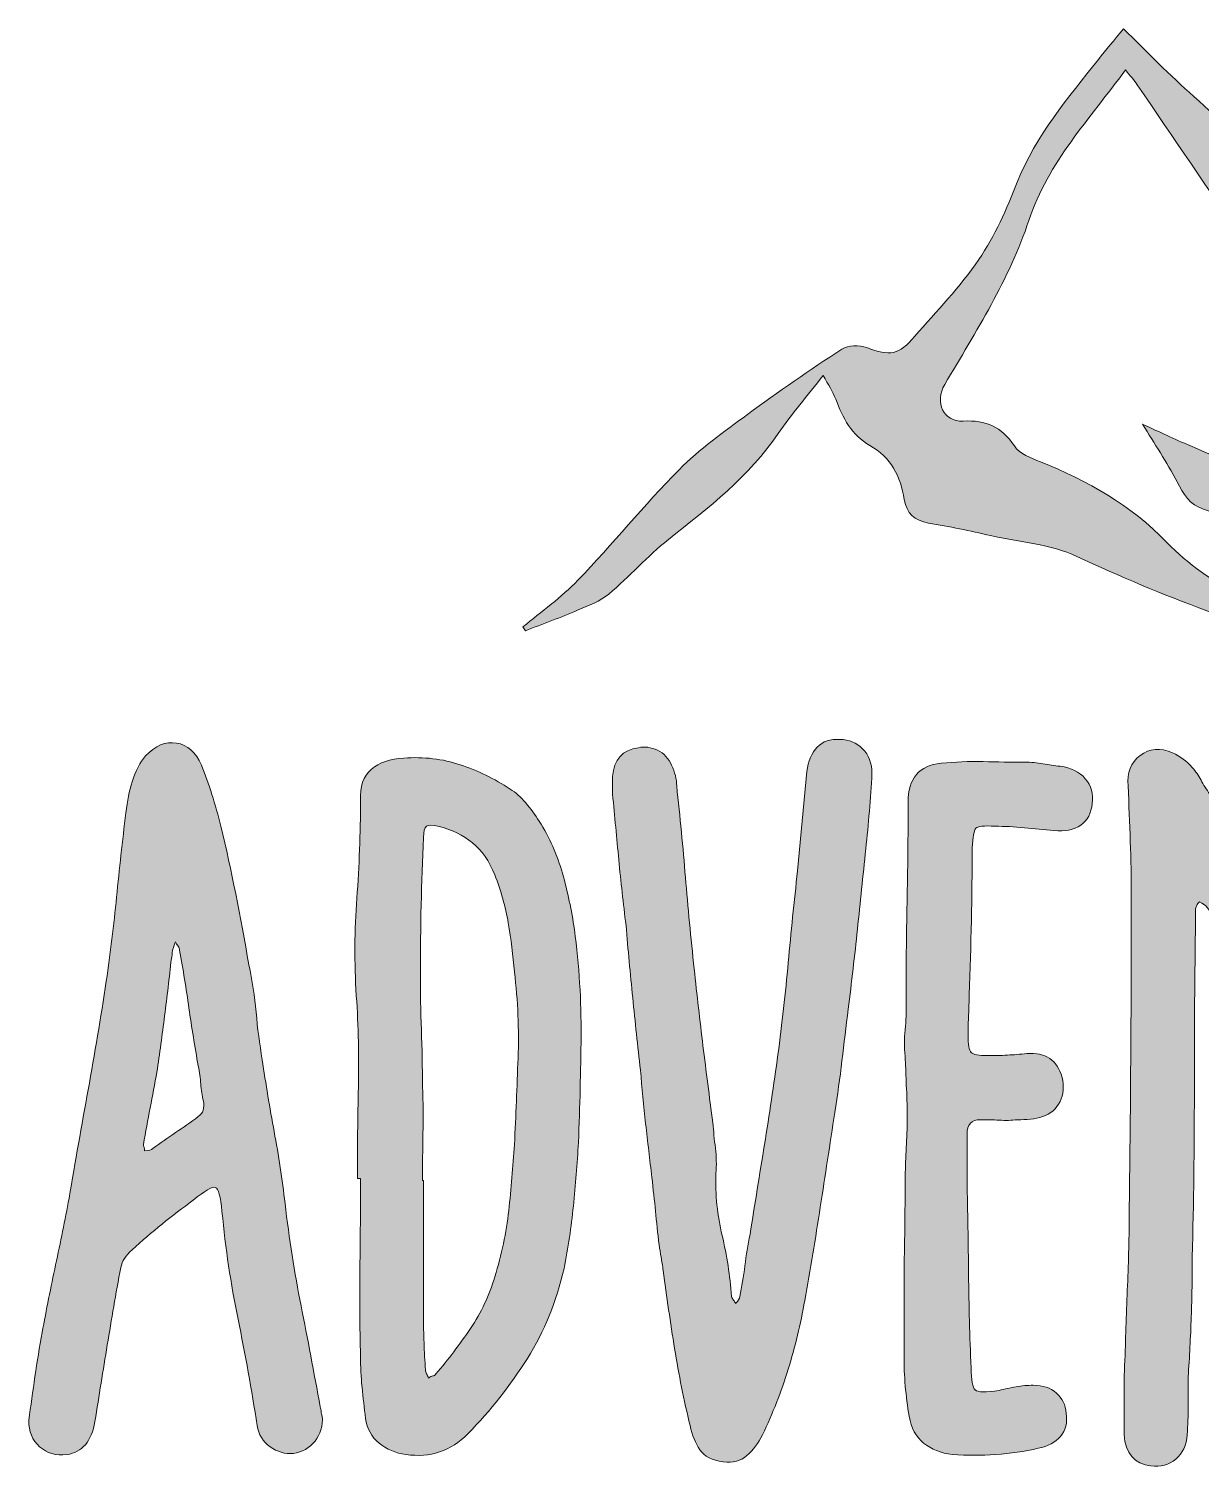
# Model space of a CAD drawing. Header units: inches. Extents: x 30 to 470, y -471 to -31.
# Drawn here: x 29.9 to 250.1, y -301.3 to -31 of the extents above; entities that cross this region are included whole.
import ezdxf

# ---------------------------------------------------------------- set-up
doc = ezdxf.new("R2010")
doc.units = ezdxf.units.IN
doc.header["$MEASUREMENT"] = 0
doc.layers.add('Layer 1', color=7, linetype='Continuous')

# ---------------------------------------------------------------- blocks, each defined once
blk = doc.blocks.new('block 3')
at = {"layer": 'Layer 1', "true_color": 0x0b0b0b}
h = blk.add_hatch(color=28, dxfattribs=at)
h.dxf.hatch_style = 2
edge = h.paths.add_edge_path()
edge.add_spline(control_points=[(384.11, -154.78), (375.75, -155.38), (367.35, -155.73), (359.02, -156.65), (345.09, -158.18), (331.72, -154.07), (318.06, -153.16), (310.54, -152.65), (305.01, -149.37), (299.69, -144.64), (291.77, -137.59), (282.35, -134.04), (271.79, -133.28), (267.27, -132.95), (262.77, -132.26), (258.32, -131.42), (257.5, -131.27), (256.43, -129.64), (256.38, -128.65), (256.2, -124.73), (253.99, -122.34), (250.65, -121.31), (247.79, -120.43), (246.78, -118.44), (245.56, -116.14), (243.6, -112.45), (241.28, -108.94), (239.09, -105.32), (241.65, -106.49), (244.55, -107.88), (247.51, -109.14), (254.64, -112.18), (261.64, -115.65), (269, -118.02), (276.06, -120.3), (283.64, -120.96), (290.74, -123.16), (296.43, -124.92), (301.75, -127.9), (307.21, -130.38), (310.03, -131.66), (312.81, -133.02), (315.61, -134.34), (315.77, -134.09), (315.93, -133.85), (316.09, -133.6), (311.53, -130.05), (306.98, -126.49), (302.41, -122.96), (296.82, -118.63), (291.01, -114.57), (285.68, -109.94), (282.94, -107.55), (280.87, -104.31), (278.78, -101.26), (265.17, -81.38), (251.64, -61.45), (238.07, -41.55), (237.49, -40.69), (236.78, -39.92), (235.86, -38.76), (229.18, -47.97), (221.33, -56.09), (217.71, -67.03), (214.03, -78.12), (207.77, -87.9), (201.9, -97.88), (199.98, -101.16), (201.62, -104.94), (205.37, -104.74), (209.67, -104.52), (212.6, -105.76), (214.99, -109.4), (215.95, -110.86), (218.13, -111.68), (219.92, -112.4), (228.78, -115.96), (236.8, -120.46), (243.64, -127.53), (251.63, -135.78), (262.2, -140.26), (272.98, -144), (276.86, -145.35), (280.68, -146.88), (284.53, -148.32), (284.45, -148.62), (284.37, -148.91), (284.29, -149.2), (281.7, -148.77), (279.08, -148.48), (276.53, -147.9), (259.24, -143.94), (242.8, -137.66), (226.74, -130.15), (221.8, -127.84), (215.96, -127.43), (210.52, -126.23), (206.65, -125.37), (202.77, -124.53), (198.87, -123.88), (196.21, -123.44), (194.74, -122.05), (194.32, -119.46), (193.62, -115.14), (191.82, -111.53), (187.84, -109.31), (184.39, -107.37), (182.79, -104.1), (181.43, -100.6), (180.9, -99.22), (180.06, -97.95), (179.1, -96.14), (176.11, -99.98), (173.16, -103.36), (170.65, -107.04), (165.12, -115.13), (157.57, -121.02), (150, -126.99), (146.04, -130.1), (142.67, -133.96), (138.81, -137.22), (137.19, -138.59), (135.03, -139.37), (133.04, -140.22), (129.77, -141.61), (126.44, -142.84), (123.13, -144.13), (122.98, -143.89), (122.83, -143.65), (122.68, -143.41), (126.14, -140.5), (129.91, -137.87), (133.02, -134.62), (139.5, -127.85), (145.42, -120.54), (152, -113.87), (155.85, -109.97), (160.43, -106.75), (164.87, -103.48), (170.66, -99.23), (176.57, -95.13), (182.59, -91.23), (183.75, -90.48), (185.89, -90.42), (187.25, -90.92), (191.65, -92.56), (193.23, -92.38), (196.3, -88.8), (200.37, -84.05), (204.81, -79.55), (208.3, -74.4), (211.32, -69.95), (213.56, -64.88), (215.54, -59.85), (219.01, -51.05), (225.05, -44.06), (230.77, -36.81), (232.2, -35), (233.69, -33.24), (235.49, -31.04), (240, -35.39), (244.16, -39.8), (248.72, -43.74), (259.31, -52.88), (265.67, -65.25), (274.04, -76.09), (279.09, -82.63), (284.98, -88.72), (291.31, -94.05), (302.11, -103.14), (313.22, -111.98), (324.86, -119.94), (331.27, -124.31), (339.28, -126.24), (346.14, -130.05), (355.84, -135.44), (365.16, -141.51), (374.6, -147.36), (377.91, -149.42), (381.08, -151.71), (384.32, -153.89), (384.25, -154.19), (384.18, -154.48), (384.11, -154.78)], knot_values=[0, 0, 0, 0, 1, 1, 1, 2, 2, 2, 3, 3, 3, 4, 4, 4, 5, 5, 5, 6, 6, 6, 7, 7, 7, 8, 8, 8, 9, 9, 9, 10, 10, 10, 11, 11, 11, 12, 12, 12, 13, 13, 13, 14, 14, 14, 15, 15, 15, 16, 16, 16, 17, 17, 17, 18, 18, 18, 19, 19, 19, 20, 20, 20, 21, 21, 21, 22, 22, 22, 23, 23, 23, 24, 24, 24, 25, 25, 25, 26, 26, 26, 27, 27, 27, 28, 28, 28, 29, 29, 29, 30, 30, 30, 31, 31, 31, 32, 32, 32, 33, 33, 33, 34, 34, 34, 35, 35, 35, 36, 36, 36, 37, 37, 37, 38, 38, 38, 39, 39, 39, 40, 40, 40, 41, 41, 41, 42, 42, 42, 43, 43, 43, 44, 44, 44, 45, 45, 45, 46, 46, 46, 47, 47, 47, 48, 48, 48, 49, 49, 49, 50, 50, 50, 51, 51, 51, 52, 52, 52, 53, 53, 53, 54, 54, 54, 55, 55, 55, 56, 56, 56, 57, 57, 57, 58, 58, 58, 59, 59, 59, 60, 60, 60, 61, 61, 61, 61], degree=3, periodic=1)
at = {"layer": 'Layer 1', "lineweight": 0}
blk.add_open_spline([(384.11, -154.78), (375.75, -155.38), (367.35, -155.73), (359.02, -156.65), (345.09, -158.18), (331.72, -154.07), (318.06, -153.16), (310.54, -152.65), (305.01, -149.37), (299.69, -144.64), (291.77, -137.59), (282.35, -134.04), (271.79, -133.28), (267.27, -132.95), (262.77, -132.26), (258.32, -131.42), (257.5, -131.27), (256.43, -129.64), (256.38, -128.65), (256.2, -124.73), (253.99, -122.34), (250.65, -121.31), (247.79, -120.43), (246.78, -118.44), (245.56, -116.14), (243.6, -112.45), (241.28, -108.94), (239.09, -105.32), (241.65, -106.49), (244.55, -107.88), (247.51, -109.14), (254.64, -112.18), (261.64, -115.65), (269, -118.02), (276.06, -120.3), (283.64, -120.96), (290.74, -123.16), (296.43, -124.92), (301.75, -127.9), (307.21, -130.38), (310.03, -131.66), (312.81, -133.02), (315.61, -134.34), (315.77, -134.09), (315.93, -133.85), (316.09, -133.6), (311.53, -130.05), (306.98, -126.49), (302.41, -122.96), (296.82, -118.63), (291.01, -114.57), (285.68, -109.94), (282.94, -107.55), (280.87, -104.31), (278.78, -101.26), (265.17, -81.38), (251.64, -61.45), (238.07, -41.55), (237.49, -40.69), (236.78, -39.92), (235.86, -38.76), (229.18, -47.97), (221.33, -56.09), (217.71, -67.03), (214.03, -78.12), (207.77, -87.9), (201.9, -97.88), (199.98, -101.16), (201.62, -104.94), (205.37, -104.74), (209.67, -104.52), (212.6, -105.76), (214.99, -109.4), (215.95, -110.86), (218.13, -111.68), (219.92, -112.4), (228.78, -115.96), (236.8, -120.46), (243.64, -127.53), (251.63, -135.78), (262.2, -140.26), (272.98, -144), (276.86, -145.35), (280.68, -146.88), (284.53, -148.32), (284.45, -148.62), (284.37, -148.91), (284.29, -149.2), (281.7, -148.77), (279.08, -148.48), (276.53, -147.9), (259.24, -143.94), (242.8, -137.66), (226.74, -130.15), (221.8, -127.84), (215.96, -127.43), (210.52, -126.23), (206.65, -125.37), (202.77, -124.53), (198.87, -123.88), (196.21, -123.44), (194.74, -122.05), (194.32, -119.46), (193.62, -115.14), (191.82, -111.53), (187.84, -109.31), (184.39, -107.37), (182.79, -104.1), (181.43, -100.6), (180.9, -99.22), (180.06, -97.95), (179.1, -96.14), (176.11, -99.98), (173.16, -103.36), (170.65, -107.04), (165.12, -115.13), (157.57, -121.02), (150, -126.99), (146.04, -130.1), (142.67, -133.96), (138.81, -137.22), (137.19, -138.59), (135.03, -139.37), (133.04, -140.22), (129.77, -141.61), (126.44, -142.84), (123.13, -144.13), (122.98, -143.89), (122.83, -143.65), (122.68, -143.41), (126.14, -140.5), (129.91, -137.87), (133.02, -134.62), (139.5, -127.85), (145.42, -120.54), (152, -113.87), (155.85, -109.97), (160.43, -106.75), (164.87, -103.48), (170.66, -99.23), (176.57, -95.13), (182.59, -91.23), (183.75, -90.48), (185.89, -90.42), (187.25, -90.92), (191.65, -92.56), (193.23, -92.38), (196.3, -88.8), (200.37, -84.05), (204.81, -79.55), (208.3, -74.4), (211.32, -69.95), (213.56, -64.88), (215.54, -59.85), (219.01, -51.05), (225.05, -44.06), (230.77, -36.81), (232.2, -35), (233.69, -33.24), (235.49, -31.04), (240, -35.39), (244.16, -39.8), (248.72, -43.74), (259.31, -52.88), (265.67, -65.25), (274.04, -76.09), (279.09, -82.63), (284.98, -88.72), (291.31, -94.05), (302.11, -103.14), (313.22, -111.98), (324.86, -119.94), (331.27, -124.31), (339.28, -126.24), (346.14, -130.05), (355.84, -135.44), (365.16, -141.51), (374.6, -147.36), (377.91, -149.42), (381.08, -151.71), (384.32, -153.89), (384.25, -154.19), (384.18, -154.48), (384.11, -154.78)], degree=3, knots=[0, 0, 0, 0, 1, 1, 1, 2, 2, 2, 3, 3, 3, 4, 4, 4, 5, 5, 5, 6, 6, 6, 7, 7, 7, 8, 8, 8, 9, 9, 9, 10, 10, 10, 11, 11, 11, 12, 12, 12, 13, 13, 13, 14, 14, 14, 15, 15, 15, 16, 16, 16, 17, 17, 17, 18, 18, 18, 19, 19, 19, 20, 20, 20, 21, 21, 21, 22, 22, 22, 23, 23, 23, 24, 24, 24, 25, 25, 25, 26, 26, 26, 27, 27, 27, 28, 28, 28, 29, 29, 29, 30, 30, 30, 31, 31, 31, 32, 32, 32, 33, 33, 33, 34, 34, 34, 35, 35, 35, 36, 36, 36, 37, 37, 37, 38, 38, 38, 39, 39, 39, 40, 40, 40, 41, 41, 41, 42, 42, 42, 43, 43, 43, 44, 44, 44, 45, 45, 45, 46, 46, 46, 47, 47, 47, 48, 48, 48, 49, 49, 49, 50, 50, 50, 51, 51, 51, 52, 52, 52, 53, 53, 53, 54, 54, 54, 55, 55, 55, 56, 56, 56, 57, 57, 57, 58, 58, 58, 59, 59, 59, 60, 60, 60, 61, 61, 61, 61], dxfattribs=at)
blk = doc.blocks.new('block 5')
at = {"layer": 'Layer 1', "true_color": 0x0b0b0b}
h = blk.add_hatch(color=28, dxfattribs=at)
h.dxf.hatch_style = 2
edge = h.paths.add_edge_path()
edge.add_spline(control_points=[(139.52, -174.82), (139.52, -174.82), (139.52, -171.52), (139.52, -171.52), (139.78, -168.29), (141.39, -166.48), (144.37, -166.09), (145.54, -165.83), (146.73, -165.99), (147.96, -166.57), (149.19, -167.16), (150.07, -168.1), (150.58, -169.39), (151.23, -170.68), (151.56, -171.98), (151.56, -173.27), (152.2, -179.09), (152.75, -184.82), (153.2, -190.45), (153.66, -196.08), (154.21, -201.81), (154.86, -207.63), (155.37, -212.55), (155.92, -217.37), (156.5, -222.09), (157.09, -226.82), (157.7, -231.63), (158.35, -236.55), (158.48, -238.1), (158.64, -239.69), (158.83, -241.31), (159.03, -242.93), (159.06, -244.51), (158.93, -246.06), (158.8, -250.07), (159.19, -253.96), (160.1, -257.71), (161, -261.46), (161.58, -265.28), (161.84, -269.16), (161.97, -269.42), (162.1, -269.65), (162.23, -269.84), (162.36, -270.03), (162.49, -270.26), (162.62, -270.52), (163.13, -270), (163.4, -269.55), (163.4, -269.16), (163.78, -267.35), (164.11, -265.44), (164.37, -263.43), (164.62, -261.43), (164.95, -259.46), (165.34, -257.51), (166.24, -251.82), (167.15, -246.19), (168.05, -240.63), (168.96, -235.06), (169.8, -229.44), (170.58, -223.74), (171.35, -217.92), (172, -212.16), (172.52, -206.46), (173.03, -200.77), (173.62, -195.01), (174.27, -189.19), (174.27, -189.19), (176.01, -170.55), (176.01, -170.55), (176.27, -168.61), (176.92, -167.09), (177.95, -165.99), (178.99, -164.89), (180.41, -164.41), (182.22, -164.54), (183.9, -164.54), (185.33, -165.12), (186.49, -166.28), (187.66, -167.45), (188.24, -169), (188.24, -170.94), (188.11, -173.27), (187.95, -175.63), (187.76, -178.03), (187.56, -180.42), (187.33, -182.78), (187.08, -185.11), (186.56, -190.16), (186.04, -195.17), (185.52, -200.16), (185, -205.14), (184.42, -210.15), (183.78, -215.2), (183.39, -218.43), (183, -221.67), (182.61, -224.9), (182.22, -228.14), (181.77, -231.38), (181.25, -234.61), (180.35, -240.56), (179.44, -246.48), (178.54, -252.37), (177.63, -258.26), (176.66, -264.11), (175.62, -269.94), (174.85, -274.34), (173.81, -278.64), (172.52, -282.85), (171.22, -287.05), (169.61, -291.16), (167.67, -295.17), (166.89, -296.72), (165.92, -298.02), (164.76, -299.05), (163.59, -300.09), (162.1, -300.48), (160.29, -300.22), (158.22, -299.96), (156.76, -299.22), (155.92, -297.98), (155.08, -296.76), (154.47, -295.24), (154.08, -293.42), (152.91, -288.64), (151.94, -283.82), (151.17, -278.96), (150.39, -274.11), (149.68, -269.23), (149.03, -264.31), (148.9, -263.4), (148.77, -262.56), (148.64, -261.78), (148.51, -261.01), (148.38, -260.23), (148.25, -259.46), (148, -257.26), (147.77, -255.15), (147.58, -253.15), (147.38, -251.14), (147.15, -249.04), (146.9, -246.84), (146.51, -243.48), (146.12, -240.11), (145.73, -236.74), (145.34, -233.38), (145.02, -230.02), (144.76, -226.65), (144.24, -222.12), (143.76, -217.59), (143.3, -213.06), (142.85, -208.54), (142.43, -204.01), (142.04, -199.48), (141.53, -195.34), (141.07, -191.23), (140.68, -187.15), (140.3, -183.07), (139.91, -178.97), (139.52, -174.82)], knot_values=[0, 0, 0, 0, 1, 1, 1, 2, 2, 2, 3, 3, 3, 4, 4, 4, 5, 5, 5, 6, 6, 6, 7, 7, 7, 8, 8, 8, 9, 9, 9, 10, 10, 10, 11, 11, 11, 12, 12, 12, 13, 13, 13, 14, 14, 14, 15, 15, 15, 16, 16, 16, 17, 17, 17, 18, 18, 18, 19, 19, 19, 20, 20, 20, 21, 21, 21, 22, 22, 22, 23, 23, 23, 24, 24, 24, 25, 25, 25, 26, 26, 26, 27, 27, 27, 28, 28, 28, 29, 29, 29, 30, 30, 30, 31, 31, 31, 32, 32, 32, 33, 33, 33, 34, 34, 34, 35, 35, 35, 36, 36, 36, 37, 37, 37, 38, 38, 38, 39, 39, 39, 40, 40, 40, 41, 41, 41, 42, 42, 42, 43, 43, 43, 44, 44, 44, 45, 45, 45, 46, 46, 46, 47, 47, 47, 48, 48, 48, 49, 49, 49, 50, 50, 50, 51, 51, 51, 52, 52, 52, 53, 53, 53, 53], degree=3, periodic=1)
h = blk.add_hatch(color=28, dxfattribs=at)
h.dxf.hatch_style = 2
edge = h.paths.add_edge_path()
edge.add_spline(control_points=[(29.85, -292.45), (30.24, -289.74), (30.63, -286.99), (31.02, -284.2), (31.41, -281.42), (31.86, -278.67), (32.38, -275.95), (33.15, -271.68), (33.99, -267.45), (34.9, -263.24), (35.8, -259.04), (36.65, -254.86), (37.42, -250.72), (38.59, -243.86), (39.78, -237.07), (41.01, -230.34), (42.24, -223.61), (43.37, -216.82), (44.41, -209.96), (45.19, -204.65), (45.83, -199.38), (46.35, -194.14), (46.87, -188.9), (47.45, -183.63), (48.1, -178.32), (48.36, -176.12), (48.74, -174.18), (49.26, -172.5), (49.91, -170.43), (50.75, -168.81), (51.79, -167.64), (53.6, -165.7), (55.54, -164.89), (57.61, -165.22), (59.68, -165.54), (61.23, -166.93), (62.27, -169.39), (63.69, -172.88), (64.92, -176.7), (65.96, -180.84), (67.9, -189.12), (69.65, -197.8), (71.2, -206.85), (71.84, -209.83), (72.3, -212.81), (72.56, -215.78), (72.82, -218.76), (73.2, -221.73), (73.72, -224.71), (74.37, -229.24), (75.11, -233.74), (75.95, -238.2), (76.79, -242.66), (77.47, -247.16), (77.99, -251.69), (78.77, -258.29), (79.77, -264.7), (81, -270.91), (82.23, -277.12), (83.43, -283.46), (84.59, -289.93), (84.72, -290.19), (84.79, -290.48), (84.79, -290.8), (84.79, -291.13), (84.85, -291.42), (84.98, -291.68), (85.11, -293.49), (84.66, -295.04), (83.62, -296.34), (82.58, -297.63), (81.23, -298.41), (79.55, -298.66), (77.99, -298.8), (76.54, -298.37), (75.18, -297.4), (73.82, -296.43), (73.01, -295.11), (72.75, -293.42), (71.71, -286.7), (70.52, -280.03), (69.16, -273.43), (67.8, -266.83), (66.8, -260.1), (66.15, -253.24), (65.89, -250.4), (65.47, -248.88), (64.89, -248.68), (64.31, -248.49), (62.92, -249.3), (60.72, -251.11), (58.78, -252.53), (56.83, -254.02), (54.89, -255.57), (52.95, -257.13), (51.07, -258.75), (49.26, -260.43), (48.1, -261.46), (47.39, -262.56), (47.13, -263.73), (46.22, -268.64), (45.38, -273.5), (44.61, -278.28), (43.83, -283.07), (43.05, -287.86), (42.28, -292.65), (41.63, -296.4), (39.88, -298.47), (37.04, -298.86), (34.96, -299.12), (33.25, -298.63), (31.89, -297.4), (30.53, -296.17), (29.85, -294.52), (29.85, -292.45)], knot_values=[0, 0, 0, 0, 1, 1, 1, 2, 2, 2, 3, 3, 3, 4, 4, 4, 5, 5, 5, 6, 6, 6, 7, 7, 7, 8, 8, 8, 9, 9, 9, 10, 10, 10, 11, 11, 11, 12, 12, 12, 13, 13, 13, 14, 14, 14, 15, 15, 15, 16, 16, 16, 17, 17, 17, 18, 18, 18, 19, 19, 19, 20, 20, 20, 21, 21, 21, 22, 22, 22, 23, 23, 23, 24, 24, 24, 25, 25, 25, 26, 26, 26, 27, 27, 27, 28, 28, 28, 29, 29, 29, 30, 30, 30, 31, 31, 31, 32, 32, 32, 33, 33, 33, 34, 34, 34, 35, 35, 35, 36, 36, 36, 37, 37, 37, 38, 38, 38, 38], degree=3, periodic=1)
edge = h.paths.add_edge_path()
edge.add_spline(control_points=[(51.4, -240.63), (51.4, -240.76), (51.43, -240.92), (51.5, -241.11), (51.56, -241.31), (51.59, -241.53), (51.59, -241.79), (52.37, -241.79), (52.89, -241.66), (53.15, -241.4), (54.57, -240.37), (55.99, -239.37), (57.42, -238.39), (58.84, -237.42), (60.26, -236.42), (61.69, -235.39), (62.59, -234.74), (62.92, -233.77), (62.66, -232.47), (62.4, -231.44), (62.24, -230.37), (62.17, -229.27), (62.11, -228.17), (61.94, -227.04), (61.69, -225.87), (61.04, -222.25), (60.46, -218.63), (59.94, -215), (59.42, -211.38), (58.84, -207.76), (58.19, -204.13), (58.19, -203.88), (58.1, -203.62), (57.9, -203.36), (57.71, -203.1), (57.54, -202.84), (57.42, -202.58), (57.29, -202.84), (57.09, -203.36), (56.83, -204.13), (56.83, -204.78), (56.77, -205.3), (56.64, -205.69), (56.25, -209.31), (55.83, -212.9), (55.38, -216.46), (54.92, -220.02), (54.44, -223.55), (53.92, -227.04), (53.53, -229.24), (53.11, -231.47), (52.66, -233.74), (52.21, -236), (51.79, -238.3), (51.4, -240.63)], knot_values=[0, 0, 0, 0, 1, 1, 1, 2, 2, 2, 3, 3, 3, 4, 4, 4, 5, 5, 5, 6, 6, 6, 7, 7, 7, 8, 8, 8, 9, 9, 9, 10, 10, 10, 11, 11, 11, 12, 12, 12, 13, 13, 13, 14, 14, 14, 15, 15, 15, 16, 16, 16, 17, 17, 17, 18, 18, 18, 18], degree=3, periodic=1)
h = blk.add_hatch(color=28, dxfattribs=at)
h.dxf.hatch_style = 2
edge = h.paths.add_edge_path()
edge.add_spline(control_points=[(280.44, -294.01), (280.18, -294.78), (279.92, -295.36), (279.66, -295.75), (278.37, -298.21), (276.49, -299.38), (274.03, -299.25), (271.32, -299.25), (269.57, -297.89), (268.79, -295.17), (268.53, -294.14), (268.27, -292.71), (268.02, -290.9), (267.76, -282.75), (267.5, -274.59), (267.24, -266.44), (266.98, -258.29), (266.66, -250.07), (266.27, -241.79), (266.14, -238.43), (266.01, -235.06), (265.88, -231.7), (265.75, -228.33), (265.56, -224.97), (265.3, -221.6), (265.3, -220.83), (265.17, -220.05), (264.91, -219.27), (263.1, -216.04), (261.35, -212.87), (259.67, -209.76), (257.99, -206.66), (256.24, -203.55), (254.43, -200.45), (253.91, -199.67), (253.36, -198.89), (252.78, -198.12), (252.2, -197.34), (251.58, -196.56), (250.94, -195.79), (250.8, -195.66), (250.42, -195.4), (249.77, -195.01), (249.51, -195.27), (249.35, -195.5), (249.28, -195.69), (249.22, -195.89), (249.12, -196.11), (248.99, -196.37), (248.99, -196.37), (248.99, -200.45), (248.99, -200.45), (248.86, -210.67), (248.8, -220.89), (248.8, -231.11), (248.8, -241.34), (248.67, -251.56), (248.41, -261.78), (248.41, -265.54), (248.34, -269.29), (248.22, -273.04), (248.09, -276.8), (247.89, -280.55), (247.64, -284.3), (247.64, -286.11), (247.64, -287.92), (247.64, -289.74), (247.64, -291.55), (247.57, -293.36), (247.44, -295.17), (247.31, -297.11), (246.6, -298.63), (245.31, -299.73), (244.01, -300.83), (242.46, -301.25), (240.65, -300.99), (237.54, -300.61), (235.86, -298.66), (235.6, -295.17), (235.6, -292.58), (235.6, -290.09), (235.6, -287.7), (235.6, -285.3), (235.66, -282.81), (235.79, -280.22), (235.92, -275.57), (236.09, -270.91), (236.28, -266.25), (236.47, -261.59), (236.57, -256.93), (236.57, -252.27), (236.7, -242.57), (236.8, -232.86), (236.86, -223.16), (236.93, -213.45), (236.96, -203.68), (236.96, -193.85), (236.96, -190.48), (236.89, -187.09), (236.76, -183.66), (236.64, -180.23), (236.5, -176.77), (236.38, -173.27), (236.12, -170.81), (236.86, -168.9), (238.61, -167.55), (240.36, -166.19), (242.39, -166.03), (244.72, -167.06), (246.15, -167.71), (247.37, -168.61), (248.41, -169.78), (249.06, -170.55), (249.61, -171.36), (250.06, -172.2), (250.51, -173.05), (251.06, -173.92), (251.71, -174.82), (253.65, -177.8), (255.59, -180.71), (257.53, -183.56), (259.48, -186.41), (261.48, -189.32), (263.55, -192.29), (263.68, -192.55), (263.87, -192.75), (264.13, -192.88), (264.39, -193.01), (264.65, -193.14), (264.91, -193.26), (265.04, -193.01), (265.17, -192.72), (265.3, -192.39), (265.43, -192.07), (265.49, -191.78), (265.49, -191.52), (265.62, -188.54), (265.72, -185.6), (265.78, -182.69), (265.85, -179.77), (265.88, -176.83), (265.88, -173.85), (265.88, -173.85), (265.88, -171.52), (265.88, -171.52), (266.14, -170.1), (266.66, -168.94), (267.43, -168.03), (268.21, -167.13), (269.31, -166.54), (270.73, -166.28), (272.16, -166.03), (273.48, -166.19), (274.71, -166.77), (275.94, -167.35), (276.82, -168.35), (277.33, -169.78), (277.85, -171.2), (278.11, -172.88), (278.11, -174.82), (277.85, -179.74), (277.62, -184.72), (277.43, -189.77), (277.24, -194.82), (277.14, -199.8), (277.14, -204.72), (277.14, -210.8), (277.27, -216.82), (277.53, -222.77), (277.78, -228.72), (278.04, -234.68), (278.3, -240.63), (278.56, -248.39), (278.82, -256.15), (279.08, -263.92), (279.34, -271.68), (279.6, -279.45), (279.86, -287.21), (279.86, -287.99), (279.92, -288.76), (280.05, -289.54), (280.18, -290.32), (280.31, -291.09), (280.44, -291.87), (280.44, -291.87), (280.44, -294.01), (280.44, -294.01)], knot_values=[0, 0, 0, 0, 1, 1, 1, 2, 2, 2, 3, 3, 3, 4, 4, 4, 5, 5, 5, 6, 6, 6, 7, 7, 7, 8, 8, 8, 9, 9, 9, 10, 10, 10, 11, 11, 11, 12, 12, 12, 13, 13, 13, 14, 14, 14, 15, 15, 15, 16, 16, 16, 17, 17, 17, 18, 18, 18, 19, 19, 19, 20, 20, 20, 21, 21, 21, 22, 22, 22, 23, 23, 23, 24, 24, 24, 25, 25, 25, 26, 26, 26, 27, 27, 27, 28, 28, 28, 29, 29, 29, 30, 30, 30, 31, 31, 31, 32, 32, 32, 33, 33, 33, 34, 34, 34, 35, 35, 35, 36, 36, 36, 37, 37, 37, 38, 38, 38, 39, 39, 39, 40, 40, 40, 41, 41, 41, 42, 42, 42, 43, 43, 43, 44, 44, 44, 45, 45, 45, 46, 46, 46, 47, 47, 47, 48, 48, 48, 49, 49, 49, 50, 50, 50, 51, 51, 51, 52, 52, 52, 53, 53, 53, 54, 54, 54, 55, 55, 55, 56, 56, 56, 57, 57, 57, 58, 58, 58, 59, 59, 59, 60, 60, 60, 61, 61, 61, 62, 62, 62, 62], degree=3, periodic=1)
h = blk.add_hatch(color=28, dxfattribs=at)
h.dxf.hatch_style = 2
edge = h.paths.add_edge_path()
edge.add_spline(control_points=[(91.58, -247.03), (91.58, -241.21), (91.64, -235.48), (91.77, -229.85), (91.9, -224.22), (91.77, -218.5), (91.38, -212.67), (90.99, -206.46), (91.02, -200.35), (91.48, -194.33), (91.93, -188.31), (92.16, -182.2), (92.16, -175.99), (92.03, -173.4), (92.71, -171.46), (94.2, -170.17), (95.68, -168.87), (97.72, -168.16), (100.31, -168.03), (104.06, -167.77), (107.59, -168.19), (110.89, -169.29), (114.19, -170.39), (117.33, -171.91), (120.3, -173.85), (121.34, -174.5), (122.31, -175.38), (123.22, -176.47), (124.12, -177.57), (124.96, -178.71), (125.74, -179.87), (127.68, -182.98), (129.14, -186.25), (130.11, -189.67), (131.08, -193.1), (131.82, -196.63), (132.34, -200.25), (133.24, -206.98), (133.66, -213.65), (133.6, -220.25), (133.54, -226.84), (133.37, -233.51), (133.12, -240.24), (132.85, -244.25), (132.53, -248.23), (132.15, -252.18), (131.76, -256.13), (131.17, -260.04), (130.4, -263.92), (128.97, -270.13), (126.68, -275.76), (123.51, -280.81), (120.33, -285.85), (116.62, -290.58), (112.35, -294.98), (109.11, -298.21), (105.23, -299.51), (100.7, -298.86), (98.76, -298.6), (97.07, -297.89), (95.65, -296.72), (94.23, -295.56), (93.39, -294.01), (93.13, -292.07), (92.87, -290.12), (92.65, -288.18), (92.45, -286.24), (92.26, -284.3), (92.16, -282.36), (92.16, -280.42), (92.03, -274.86), (92, -269.32), (92.06, -263.82), (92.13, -258.32), (92.16, -252.73), (92.16, -247.03), (92.16, -247.03), (91.58, -247.03), (91.58, -247.03)], knot_values=[0, 0, 0, 0, 1, 1, 1, 2, 2, 2, 3, 3, 3, 4, 4, 4, 5, 5, 5, 6, 6, 6, 7, 7, 7, 8, 8, 8, 9, 9, 9, 10, 10, 10, 11, 11, 11, 12, 12, 12, 13, 13, 13, 14, 14, 14, 15, 15, 15, 16, 16, 16, 17, 17, 17, 18, 18, 18, 19, 19, 19, 20, 20, 20, 21, 21, 21, 22, 22, 22, 23, 23, 23, 24, 24, 24, 25, 25, 25, 26, 26, 26, 26], degree=3, periodic=1)
edge = h.paths.add_edge_path()
edge.add_spline(control_points=[(103.81, -247.42), (103.81, -247.42), (104, -247.42), (104, -247.42), (104, -247.42), (104, -272.85), (104, -272.85), (104, -274.53), (104.03, -276.21), (104.1, -277.9), (104.16, -279.58), (104.26, -281.26), (104.39, -282.94), (104.39, -283.2), (104.45, -283.46), (104.58, -283.72), (104.71, -283.98), (104.84, -284.24), (104.97, -284.49), (105.23, -284.24), (105.49, -284.11), (105.75, -284.11), (106, -284.11), (106.2, -283.98), (106.33, -283.72), (108.66, -281), (110.82, -278.16), (112.83, -275.18), (114.84, -272.2), (116.36, -268.97), (117.39, -265.47), (118.69, -261.33), (119.56, -257.19), (120.01, -253.05), (120.46, -248.91), (120.82, -244.77), (121.08, -240.63), (121.34, -235.19), (121.57, -229.79), (121.76, -224.42), (121.96, -219.05), (121.73, -213.65), (121.08, -208.21), (120.82, -205.11), (120.43, -202.03), (119.92, -198.99), (119.4, -195.95), (118.56, -192.94), (117.39, -189.96), (116.36, -187.38), (114.97, -185.37), (113.22, -183.95), (111.47, -182.52), (109.3, -181.49), (106.72, -180.84), (105.68, -180.58), (104.97, -180.58), (104.58, -180.84), (104.19, -181.1), (104, -181.81), (104, -182.98), (103.61, -191.39), (103.42, -199.86), (103.42, -208.4), (103.42, -212.03), (103.48, -215.59), (103.61, -219.08), (103.74, -222.57), (103.81, -226.14), (103.81, -229.76), (103.93, -232.73), (103.97, -235.68), (103.9, -238.59), (103.84, -241.5), (103.81, -244.44), (103.81, -247.42)], knot_values=[0, 0, 0, 0, 1, 1, 1, 2, 2, 2, 3, 3, 3, 4, 4, 4, 5, 5, 5, 6, 6, 6, 7, 7, 7, 8, 8, 8, 9, 9, 9, 10, 10, 10, 11, 11, 11, 12, 12, 12, 13, 13, 13, 14, 14, 14, 15, 15, 15, 16, 16, 16, 17, 17, 17, 18, 18, 18, 19, 19, 19, 20, 20, 20, 21, 21, 21, 22, 22, 22, 23, 23, 23, 24, 24, 24, 25, 25, 25, 25], degree=3, periodic=1)
h = blk.add_hatch(color=28, dxfattribs=at)
h.dxf.hatch_style = 2
edge = h.paths.add_edge_path()
edge.add_spline(control_points=[(194.45, -250.72), (194.45, -247.1), (194.55, -243.48), (194.74, -239.85), (194.94, -236.23), (194.9, -232.54), (194.64, -228.79), (194.64, -227.23), (194.58, -225.65), (194.45, -224.03), (194.32, -222.41), (194.32, -220.76), (194.45, -219.08), (194.58, -218.18), (194.64, -217.33), (194.64, -216.56), (194.64, -215.78), (194.64, -214.88), (194.64, -213.84), (194.64, -207.63), (194.71, -201.42), (194.84, -195.21), (194.97, -188.99), (195.03, -182.72), (195.03, -176.38), (195.03, -171.85), (197.1, -169.39), (201.25, -169), (203.83, -168.74), (206.45, -168.65), (209.11, -168.71), (211.76, -168.78), (214.38, -168.81), (216.97, -168.81), (218.13, -168.81), (219.26, -168.9), (220.36, -169.1), (221.46, -169.29), (222.53, -169.46), (223.57, -169.58), (225.64, -169.84), (227.22, -170.62), (228.32, -171.91), (229.42, -173.21), (229.84, -174.76), (229.59, -176.57), (229.46, -178.39), (228.74, -179.74), (227.45, -180.65), (226.15, -181.55), (224.47, -181.88), (222.4, -181.62), (220.59, -181.49), (218.75, -181.33), (216.87, -181.13), (214.99, -180.94), (213.15, -180.84), (211.34, -180.84), (209.27, -180.71), (208.07, -180.84), (207.75, -181.23), (207.42, -181.62), (207.2, -182.85), (207.07, -184.92), (207.07, -193.98), (206.87, -203.16), (206.49, -212.48), (206.49, -213.78), (206.45, -215.04), (206.39, -216.27), (206.32, -217.5), (206.29, -218.76), (206.29, -220.05), (206.29, -221.87), (206.49, -222.96), (206.87, -223.35), (207.26, -223.74), (208.3, -223.93), (209.98, -223.93), (211.27, -223.93), (212.5, -223.9), (213.67, -223.84), (214.83, -223.77), (216.06, -223.68), (217.36, -223.55), (220.85, -223.29), (223.05, -224.78), (223.95, -228.01), (224.34, -229.69), (224.21, -231.21), (223.57, -232.57), (222.92, -233.93), (221.82, -234.87), (220.27, -235.39), (219.62, -235.65), (218.88, -235.81), (218.04, -235.87), (217.19, -235.94), (216.38, -235.97), (215.61, -235.97), (214.44, -236.1), (213.28, -236.13), (212.12, -236.06), (210.95, -236), (209.79, -235.97), (208.62, -235.97), (206.94, -235.97), (206.1, -236.87), (206.1, -238.69), (206.1, -238.69), (206.1, -247.42), (206.1, -247.42), (206.23, -253.24), (206.32, -259.1), (206.39, -264.99), (206.45, -270.88), (206.61, -276.73), (206.87, -282.55), (206.87, -284.88), (207.13, -286.28), (207.65, -286.73), (208.17, -287.18), (209.66, -287.21), (212.12, -286.82), (213.15, -286.57), (214.22, -286.34), (215.32, -286.14), (216.42, -285.95), (217.48, -285.85), (218.52, -285.85), (220.33, -285.85), (221.79, -286.34), (222.89, -287.31), (223.99, -288.28), (224.6, -289.54), (224.73, -291.09), (224.99, -292.91), (224.64, -294.36), (223.66, -295.46), (222.69, -296.56), (221.3, -297.31), (219.49, -297.69), (214.18, -298.86), (208.82, -299.25), (203.38, -298.86), (201.18, -298.6), (199.37, -297.89), (197.94, -296.72), (196.52, -295.56), (195.62, -293.88), (195.23, -291.68), (194.58, -287.92), (194.26, -284.11), (194.26, -280.22), (194.26, -276.34), (194.26, -272.53), (194.26, -268.77), (194.26, -265.8), (194.29, -262.79), (194.35, -259.75), (194.42, -256.71), (194.45, -253.7), (194.45, -250.72)], knot_values=[0, 0, 0, 0, 1, 1, 1, 2, 2, 2, 3, 3, 3, 4, 4, 4, 5, 5, 5, 6, 6, 6, 7, 7, 7, 8, 8, 8, 9, 9, 9, 10, 10, 10, 11, 11, 11, 12, 12, 12, 13, 13, 13, 14, 14, 14, 15, 15, 15, 16, 16, 16, 17, 17, 17, 18, 18, 18, 19, 19, 19, 20, 20, 20, 21, 21, 21, 22, 22, 22, 23, 23, 23, 24, 24, 24, 25, 25, 25, 26, 26, 26, 27, 27, 27, 28, 28, 28, 29, 29, 29, 30, 30, 30, 31, 31, 31, 32, 32, 32, 33, 33, 33, 34, 34, 34, 35, 35, 35, 36, 36, 36, 37, 37, 37, 38, 38, 38, 39, 39, 39, 40, 40, 40, 41, 41, 41, 42, 42, 42, 43, 43, 43, 44, 44, 44, 45, 45, 45, 46, 46, 46, 47, 47, 47, 48, 48, 48, 49, 49, 49, 50, 50, 50, 51, 51, 51, 52, 52, 52, 53, 53, 53, 54, 54, 54, 54], degree=3, periodic=1)
at = {"layer": 'Layer 1', "lineweight": 0}
for points, knots in [([(139.52, -174.82), (139.52, -174.82), (139.52, -171.52), (139.52, -171.52), (139.78, -168.29), (141.39, -166.48), (144.37, -166.09), (145.54, -165.83), (146.73, -165.99), (147.96, -166.57), (149.19, -167.16), (150.07, -168.1), (150.58, -169.39), (151.23, -170.68), (151.56, -171.98), (151.56, -173.27), (152.2, -179.09), (152.75, -184.82), (153.2, -190.45), (153.66, -196.08), (154.21, -201.81), (154.86, -207.63), (155.37, -212.55), (155.92, -217.37), (156.5, -222.09), (157.09, -226.82), (157.7, -231.63), (158.35, -236.55), (158.48, -238.1), (158.64, -239.69), (158.83, -241.31), (159.03, -242.93), (159.06, -244.51), (158.93, -246.06), (158.8, -250.07), (159.19, -253.96), (160.1, -257.71), (161, -261.46), (161.58, -265.28), (161.84, -269.16), (161.97, -269.42), (162.1, -269.65), (162.23, -269.84), (162.36, -270.03), (162.49, -270.26), (162.62, -270.52), (163.13, -270), (163.4, -269.55), (163.4, -269.16), (163.78, -267.35), (164.11, -265.44), (164.37, -263.43), (164.62, -261.43), (164.95, -259.46), (165.34, -257.51), (166.24, -251.82), (167.15, -246.19), (168.05, -240.63), (168.96, -235.06), (169.8, -229.44), (170.58, -223.74), (171.35, -217.92), (172, -212.16), (172.52, -206.46), (173.03, -200.77), (173.62, -195.01), (174.27, -189.19), (174.27, -189.19), (176.01, -170.55), (176.01, -170.55), (176.27, -168.61), (176.92, -167.09), (177.95, -165.99), (178.99, -164.89), (180.41, -164.41), (182.22, -164.54), (183.9, -164.54), (185.33, -165.12), (186.49, -166.28), (187.66, -167.45), (188.24, -169), (188.24, -170.94), (188.11, -173.27), (187.95, -175.63), (187.76, -178.03), (187.56, -180.42), (187.33, -182.78), (187.08, -185.11), (186.56, -190.16), (186.04, -195.17), (185.52, -200.16), (185, -205.14), (184.42, -210.15), (183.78, -215.2), (183.39, -218.43), (183, -221.67), (182.61, -224.9), (182.22, -228.14), (181.77, -231.38), (181.25, -234.61), (180.35, -240.56), (179.44, -246.48), (178.54, -252.37), (177.63, -258.26), (176.66, -264.11), (175.62, -269.94), (174.85, -274.34), (173.81, -278.64), (172.52, -282.85), (171.22, -287.05), (169.61, -291.16), (167.67, -295.17), (166.89, -296.72), (165.92, -298.02), (164.76, -299.05), (163.59, -300.09), (162.1, -300.48), (160.29, -300.22), (158.22, -299.96), (156.76, -299.22), (155.92, -297.98), (155.08, -296.76), (154.47, -295.24), (154.08, -293.42), (152.91, -288.64), (151.94, -283.82), (151.17, -278.96), (150.39, -274.11), (149.68, -269.23), (149.03, -264.31), (148.9, -263.4), (148.77, -262.56), (148.64, -261.78), (148.51, -261.01), (148.38, -260.23), (148.25, -259.46), (148, -257.26), (147.77, -255.15), (147.58, -253.15), (147.38, -251.14), (147.15, -249.04), (146.9, -246.84), (146.51, -243.48), (146.12, -240.11), (145.73, -236.74), (145.34, -233.38), (145.02, -230.02), (144.76, -226.65), (144.24, -222.12), (143.76, -217.59), (143.3, -213.06), (142.85, -208.54), (142.43, -204.01), (142.04, -199.48), (141.53, -195.34), (141.07, -191.23), (140.68, -187.15), (140.3, -183.07), (139.91, -178.97), (139.52, -174.82)], [0, 0, 0, 0, 1, 1, 1, 2, 2, 2, 3, 3, 3, 4, 4, 4, 5, 5, 5, 6, 6, 6, 7, 7, 7, 8, 8, 8, 9, 9, 9, 10, 10, 10, 11, 11, 11, 12, 12, 12, 13, 13, 13, 14, 14, 14, 15, 15, 15, 16, 16, 16, 17, 17, 17, 18, 18, 18, 19, 19, 19, 20, 20, 20, 21, 21, 21, 22, 22, 22, 23, 23, 23, 24, 24, 24, 25, 25, 25, 26, 26, 26, 27, 27, 27, 28, 28, 28, 29, 29, 29, 30, 30, 30, 31, 31, 31, 32, 32, 32, 33, 33, 33, 34, 34, 34, 35, 35, 35, 36, 36, 36, 37, 37, 37, 38, 38, 38, 39, 39, 39, 40, 40, 40, 41, 41, 41, 42, 42, 42, 43, 43, 43, 44, 44, 44, 45, 45, 45, 46, 46, 46, 47, 47, 47, 48, 48, 48, 49, 49, 49, 50, 50, 50, 51, 51, 51, 52, 52, 52, 53, 53, 53, 53]), ([(29.85, -292.45), (30.24, -289.74), (30.63, -286.99), (31.02, -284.2), (31.41, -281.42), (31.86, -278.67), (32.38, -275.95), (33.15, -271.68), (33.99, -267.45), (34.9, -263.24), (35.8, -259.04), (36.65, -254.86), (37.42, -250.72), (38.59, -243.86), (39.78, -237.07), (41.01, -230.34), (42.24, -223.61), (43.37, -216.82), (44.41, -209.96), (45.19, -204.65), (45.83, -199.38), (46.35, -194.14), (46.87, -188.9), (47.45, -183.63), (48.1, -178.32), (48.36, -176.12), (48.74, -174.18), (49.26, -172.5), (49.91, -170.43), (50.75, -168.81), (51.79, -167.64), (53.6, -165.7), (55.54, -164.89), (57.61, -165.22), (59.68, -165.54), (61.23, -166.93), (62.27, -169.39), (63.69, -172.88), (64.92, -176.7), (65.96, -180.84), (67.9, -189.12), (69.65, -197.8), (71.2, -206.85), (71.84, -209.83), (72.3, -212.81), (72.56, -215.78), (72.82, -218.76), (73.2, -221.73), (73.72, -224.71), (74.37, -229.24), (75.11, -233.74), (75.95, -238.2), (76.79, -242.66), (77.47, -247.16), (77.99, -251.69), (78.77, -258.29), (79.77, -264.7), (81, -270.91), (82.23, -277.12), (83.43, -283.46), (84.59, -289.93), (84.72, -290.19), (84.79, -290.48), (84.79, -290.8), (84.79, -291.13), (84.85, -291.42), (84.98, -291.68), (85.11, -293.49), (84.66, -295.04), (83.62, -296.34), (82.58, -297.63), (81.23, -298.41), (79.55, -298.66), (77.99, -298.8), (76.54, -298.37), (75.18, -297.4), (73.82, -296.43), (73.01, -295.11), (72.75, -293.42), (71.71, -286.7), (70.52, -280.03), (69.16, -273.43), (67.8, -266.83), (66.8, -260.1), (66.15, -253.24), (65.89, -250.4), (65.47, -248.88), (64.89, -248.68), (64.31, -248.49), (62.92, -249.3), (60.72, -251.11), (58.78, -252.53), (56.83, -254.02), (54.89, -255.57), (52.95, -257.13), (51.07, -258.75), (49.26, -260.43), (48.1, -261.46), (47.39, -262.56), (47.13, -263.73), (46.22, -268.64), (45.38, -273.5), (44.61, -278.28), (43.83, -283.07), (43.05, -287.86), (42.28, -292.65), (41.63, -296.4), (39.88, -298.47), (37.04, -298.86), (34.96, -299.12), (33.25, -298.63), (31.89, -297.4), (30.53, -296.17), (29.85, -294.52), (29.85, -292.45)], [0, 0, 0, 0, 1, 1, 1, 2, 2, 2, 3, 3, 3, 4, 4, 4, 5, 5, 5, 6, 6, 6, 7, 7, 7, 8, 8, 8, 9, 9, 9, 10, 10, 10, 11, 11, 11, 12, 12, 12, 13, 13, 13, 14, 14, 14, 15, 15, 15, 16, 16, 16, 17, 17, 17, 18, 18, 18, 19, 19, 19, 20, 20, 20, 21, 21, 21, 22, 22, 22, 23, 23, 23, 24, 24, 24, 25, 25, 25, 26, 26, 26, 27, 27, 27, 28, 28, 28, 29, 29, 29, 30, 30, 30, 31, 31, 31, 32, 32, 32, 33, 33, 33, 34, 34, 34, 35, 35, 35, 36, 36, 36, 37, 37, 37, 38, 38, 38, 38]), ([(280.44, -294.01), (280.18, -294.78), (279.92, -295.36), (279.66, -295.75), (278.37, -298.21), (276.49, -299.38), (274.03, -299.25), (271.32, -299.25), (269.57, -297.89), (268.79, -295.17), (268.53, -294.14), (268.27, -292.71), (268.02, -290.9), (267.76, -282.75), (267.5, -274.59), (267.24, -266.44), (266.98, -258.29), (266.66, -250.07), (266.27, -241.79), (266.14, -238.43), (266.01, -235.06), (265.88, -231.7), (265.75, -228.33), (265.56, -224.97), (265.3, -221.6), (265.3, -220.83), (265.17, -220.05), (264.91, -219.27), (263.1, -216.04), (261.35, -212.87), (259.67, -209.76), (257.99, -206.66), (256.24, -203.55), (254.43, -200.45), (253.91, -199.67), (253.36, -198.89), (252.78, -198.12), (252.2, -197.34), (251.58, -196.56), (250.94, -195.79), (250.8, -195.66), (250.42, -195.4), (249.77, -195.01), (249.51, -195.27), (249.35, -195.5), (249.28, -195.69), (249.22, -195.89), (249.12, -196.11), (248.99, -196.37), (248.99, -196.37), (248.99, -200.45), (248.99, -200.45), (248.86, -210.67), (248.8, -220.89), (248.8, -231.11), (248.8, -241.34), (248.67, -251.56), (248.41, -261.78), (248.41, -265.54), (248.34, -269.29), (248.22, -273.04), (248.09, -276.8), (247.89, -280.55), (247.64, -284.3), (247.64, -286.11), (247.64, -287.92), (247.64, -289.74), (247.64, -291.55), (247.57, -293.36), (247.44, -295.17), (247.31, -297.11), (246.6, -298.63), (245.31, -299.73), (244.01, -300.83), (242.46, -301.25), (240.65, -300.99), (237.54, -300.61), (235.86, -298.66), (235.6, -295.17), (235.6, -292.58), (235.6, -290.09), (235.6, -287.7), (235.6, -285.3), (235.66, -282.81), (235.79, -280.22), (235.92, -275.57), (236.09, -270.91), (236.28, -266.25), (236.47, -261.59), (236.57, -256.93), (236.57, -252.27), (236.7, -242.57), (236.8, -232.86), (236.86, -223.16), (236.93, -213.45), (236.96, -203.68), (236.96, -193.85), (236.96, -190.48), (236.89, -187.09), (236.76, -183.66), (236.64, -180.23), (236.5, -176.77), (236.38, -173.27), (236.12, -170.81), (236.86, -168.9), (238.61, -167.55), (240.36, -166.19), (242.39, -166.03), (244.72, -167.06), (246.15, -167.71), (247.37, -168.61), (248.41, -169.78), (249.06, -170.55), (249.61, -171.36), (250.06, -172.2), (250.51, -173.05), (251.06, -173.92), (251.71, -174.82), (253.65, -177.8), (255.59, -180.71), (257.53, -183.56), (259.48, -186.41), (261.48, -189.32), (263.55, -192.29), (263.68, -192.55), (263.87, -192.75), (264.13, -192.88), (264.39, -193.01), (264.65, -193.14), (264.91, -193.26), (265.04, -193.01), (265.17, -192.72), (265.3, -192.39), (265.43, -192.07), (265.49, -191.78), (265.49, -191.52), (265.62, -188.54), (265.72, -185.6), (265.78, -182.69), (265.85, -179.77), (265.88, -176.83), (265.88, -173.85), (265.88, -173.85), (265.88, -171.52), (265.88, -171.52), (266.14, -170.1), (266.66, -168.94), (267.43, -168.03), (268.21, -167.13), (269.31, -166.54), (270.73, -166.28), (272.16, -166.03), (273.48, -166.19), (274.71, -166.77), (275.94, -167.35), (276.82, -168.35), (277.33, -169.78), (277.85, -171.2), (278.11, -172.88), (278.11, -174.82), (277.85, -179.74), (277.62, -184.72), (277.43, -189.77), (277.24, -194.82), (277.14, -199.8), (277.14, -204.72), (277.14, -210.8), (277.27, -216.82), (277.53, -222.77), (277.78, -228.72), (278.04, -234.68), (278.3, -240.63), (278.56, -248.39), (278.82, -256.15), (279.08, -263.92), (279.34, -271.68), (279.6, -279.45), (279.86, -287.21), (279.86, -287.99), (279.92, -288.76), (280.05, -289.54), (280.18, -290.32), (280.31, -291.09), (280.44, -291.87), (280.44, -291.87), (280.44, -294.01), (280.44, -294.01)], [0, 0, 0, 0, 1, 1, 1, 2, 2, 2, 3, 3, 3, 4, 4, 4, 5, 5, 5, 6, 6, 6, 7, 7, 7, 8, 8, 8, 9, 9, 9, 10, 10, 10, 11, 11, 11, 12, 12, 12, 13, 13, 13, 14, 14, 14, 15, 15, 15, 16, 16, 16, 17, 17, 17, 18, 18, 18, 19, 19, 19, 20, 20, 20, 21, 21, 21, 22, 22, 22, 23, 23, 23, 24, 24, 24, 25, 25, 25, 26, 26, 26, 27, 27, 27, 28, 28, 28, 29, 29, 29, 30, 30, 30, 31, 31, 31, 32, 32, 32, 33, 33, 33, 34, 34, 34, 35, 35, 35, 36, 36, 36, 37, 37, 37, 38, 38, 38, 39, 39, 39, 40, 40, 40, 41, 41, 41, 42, 42, 42, 43, 43, 43, 44, 44, 44, 45, 45, 45, 46, 46, 46, 47, 47, 47, 48, 48, 48, 49, 49, 49, 50, 50, 50, 51, 51, 51, 52, 52, 52, 53, 53, 53, 54, 54, 54, 55, 55, 55, 56, 56, 56, 57, 57, 57, 58, 58, 58, 59, 59, 59, 60, 60, 60, 61, 61, 61, 62, 62, 62, 62]), ([(91.58, -247.03), (91.58, -241.21), (91.64, -235.48), (91.77, -229.85), (91.9, -224.22), (91.77, -218.5), (91.38, -212.67), (90.99, -206.46), (91.02, -200.35), (91.48, -194.33), (91.93, -188.31), (92.16, -182.2), (92.16, -175.99), (92.03, -173.4), (92.71, -171.46), (94.2, -170.17), (95.68, -168.87), (97.72, -168.16), (100.31, -168.03), (104.06, -167.77), (107.59, -168.19), (110.89, -169.29), (114.19, -170.39), (117.33, -171.91), (120.3, -173.85), (121.34, -174.5), (122.31, -175.38), (123.22, -176.47), (124.12, -177.57), (124.96, -178.71), (125.74, -179.87), (127.68, -182.98), (129.14, -186.25), (130.11, -189.67), (131.08, -193.1), (131.82, -196.63), (132.34, -200.25), (133.24, -206.98), (133.66, -213.65), (133.6, -220.25), (133.54, -226.84), (133.37, -233.51), (133.12, -240.24), (132.85, -244.25), (132.53, -248.23), (132.15, -252.18), (131.76, -256.13), (131.17, -260.04), (130.4, -263.92), (128.97, -270.13), (126.68, -275.76), (123.51, -280.81), (120.33, -285.85), (116.62, -290.58), (112.35, -294.98), (109.11, -298.21), (105.23, -299.51), (100.7, -298.86), (98.76, -298.6), (97.07, -297.89), (95.65, -296.72), (94.23, -295.56), (93.39, -294.01), (93.13, -292.07), (92.87, -290.12), (92.65, -288.18), (92.45, -286.24), (92.26, -284.3), (92.16, -282.36), (92.16, -280.42), (92.03, -274.86), (92, -269.32), (92.06, -263.82), (92.13, -258.32), (92.16, -252.73), (92.16, -247.03), (92.16, -247.03), (91.58, -247.03), (91.58, -247.03)], [0, 0, 0, 0, 1, 1, 1, 2, 2, 2, 3, 3, 3, 4, 4, 4, 5, 5, 5, 6, 6, 6, 7, 7, 7, 8, 8, 8, 9, 9, 9, 10, 10, 10, 11, 11, 11, 12, 12, 12, 13, 13, 13, 14, 14, 14, 15, 15, 15, 16, 16, 16, 17, 17, 17, 18, 18, 18, 19, 19, 19, 20, 20, 20, 21, 21, 21, 22, 22, 22, 23, 23, 23, 24, 24, 24, 25, 25, 25, 26, 26, 26, 26]), ([(194.45, -250.72), (194.45, -247.1), (194.55, -243.48), (194.74, -239.85), (194.94, -236.23), (194.9, -232.54), (194.64, -228.79), (194.64, -227.23), (194.58, -225.65), (194.45, -224.03), (194.32, -222.41), (194.32, -220.76), (194.45, -219.08), (194.58, -218.18), (194.64, -217.33), (194.64, -216.56), (194.64, -215.78), (194.64, -214.88), (194.64, -213.84), (194.64, -207.63), (194.71, -201.42), (194.84, -195.21), (194.97, -188.99), (195.03, -182.72), (195.03, -176.38), (195.03, -171.85), (197.1, -169.39), (201.25, -169), (203.83, -168.74), (206.45, -168.65), (209.11, -168.71), (211.76, -168.78), (214.38, -168.81), (216.97, -168.81), (218.13, -168.81), (219.26, -168.9), (220.36, -169.1), (221.46, -169.29), (222.53, -169.46), (223.57, -169.58), (225.64, -169.84), (227.22, -170.62), (228.32, -171.91), (229.42, -173.21), (229.84, -174.76), (229.59, -176.57), (229.46, -178.39), (228.74, -179.74), (227.45, -180.65), (226.15, -181.55), (224.47, -181.88), (222.4, -181.62), (220.59, -181.49), (218.75, -181.33), (216.87, -181.13), (214.99, -180.94), (213.15, -180.84), (211.34, -180.84), (209.27, -180.71), (208.07, -180.84), (207.75, -181.23), (207.42, -181.62), (207.2, -182.85), (207.07, -184.92), (207.07, -193.98), (206.87, -203.16), (206.49, -212.48), (206.49, -213.78), (206.45, -215.04), (206.39, -216.27), (206.32, -217.5), (206.29, -218.76), (206.29, -220.05), (206.29, -221.87), (206.49, -222.96), (206.87, -223.35), (207.26, -223.74), (208.3, -223.93), (209.98, -223.93), (211.27, -223.93), (212.5, -223.9), (213.67, -223.84), (214.83, -223.77), (216.06, -223.68), (217.36, -223.55), (220.85, -223.29), (223.05, -224.78), (223.95, -228.01), (224.34, -229.69), (224.21, -231.21), (223.57, -232.57), (222.92, -233.93), (221.82, -234.87), (220.27, -235.39), (219.62, -235.65), (218.88, -235.81), (218.04, -235.87), (217.19, -235.94), (216.38, -235.97), (215.61, -235.97), (214.44, -236.1), (213.28, -236.13), (212.12, -236.06), (210.95, -236), (209.79, -235.97), (208.62, -235.97), (206.94, -235.97), (206.1, -236.87), (206.1, -238.69), (206.1, -238.69), (206.1, -247.42), (206.1, -247.42), (206.23, -253.24), (206.32, -259.1), (206.39, -264.99), (206.45, -270.88), (206.61, -276.73), (206.87, -282.55), (206.87, -284.88), (207.13, -286.28), (207.65, -286.73), (208.17, -287.18), (209.66, -287.21), (212.12, -286.82), (213.15, -286.57), (214.22, -286.34), (215.32, -286.14), (216.42, -285.95), (217.48, -285.85), (218.52, -285.85), (220.33, -285.85), (221.79, -286.34), (222.89, -287.31), (223.99, -288.28), (224.6, -289.54), (224.73, -291.09), (224.99, -292.91), (224.64, -294.36), (223.66, -295.46), (222.69, -296.56), (221.3, -297.31), (219.49, -297.69), (214.18, -298.86), (208.82, -299.25), (203.38, -298.86), (201.18, -298.6), (199.37, -297.89), (197.94, -296.72), (196.52, -295.56), (195.62, -293.88), (195.23, -291.68), (194.58, -287.92), (194.26, -284.11), (194.26, -280.22), (194.26, -276.34), (194.26, -272.53), (194.26, -268.77), (194.26, -265.8), (194.29, -262.79), (194.35, -259.75), (194.42, -256.71), (194.45, -253.7), (194.45, -250.72)], [0, 0, 0, 0, 1, 1, 1, 2, 2, 2, 3, 3, 3, 4, 4, 4, 5, 5, 5, 6, 6, 6, 7, 7, 7, 8, 8, 8, 9, 9, 9, 10, 10, 10, 11, 11, 11, 12, 12, 12, 13, 13, 13, 14, 14, 14, 15, 15, 15, 16, 16, 16, 17, 17, 17, 18, 18, 18, 19, 19, 19, 20, 20, 20, 21, 21, 21, 22, 22, 22, 23, 23, 23, 24, 24, 24, 25, 25, 25, 26, 26, 26, 27, 27, 27, 28, 28, 28, 29, 29, 29, 30, 30, 30, 31, 31, 31, 32, 32, 32, 33, 33, 33, 34, 34, 34, 35, 35, 35, 36, 36, 36, 37, 37, 37, 38, 38, 38, 39, 39, 39, 40, 40, 40, 41, 41, 41, 42, 42, 42, 43, 43, 43, 44, 44, 44, 45, 45, 45, 46, 46, 46, 47, 47, 47, 48, 48, 48, 49, 49, 49, 50, 50, 50, 51, 51, 51, 52, 52, 52, 53, 53, 53, 54, 54, 54, 54]), ([(103.81, -247.42), (103.81, -247.42), (104, -247.42), (104, -247.42), (104, -247.42), (104, -272.85), (104, -272.85), (104, -274.53), (104.03, -276.21), (104.1, -277.9), (104.16, -279.58), (104.26, -281.26), (104.39, -282.94), (104.39, -283.2), (104.45, -283.46), (104.58, -283.72), (104.71, -283.98), (104.84, -284.24), (104.97, -284.49), (105.23, -284.24), (105.49, -284.11), (105.75, -284.11), (106, -284.11), (106.2, -283.98), (106.33, -283.72), (108.66, -281), (110.82, -278.16), (112.83, -275.18), (114.84, -272.2), (116.36, -268.97), (117.39, -265.47), (118.69, -261.33), (119.56, -257.19), (120.01, -253.05), (120.46, -248.91), (120.82, -244.77), (121.08, -240.63), (121.34, -235.19), (121.57, -229.79), (121.76, -224.42), (121.96, -219.05), (121.73, -213.65), (121.08, -208.21), (120.82, -205.11), (120.43, -202.03), (119.92, -198.99), (119.4, -195.95), (118.56, -192.94), (117.39, -189.96), (116.36, -187.38), (114.97, -185.37), (113.22, -183.95), (111.47, -182.52), (109.3, -181.49), (106.72, -180.84), (105.68, -180.58), (104.97, -180.58), (104.58, -180.84), (104.19, -181.1), (104, -181.81), (104, -182.98), (103.61, -191.39), (103.42, -199.86), (103.42, -208.4), (103.42, -212.03), (103.48, -215.59), (103.61, -219.08), (103.74, -222.57), (103.81, -226.14), (103.81, -229.76), (103.93, -232.73), (103.97, -235.68), (103.9, -238.59), (103.84, -241.5), (103.81, -244.44), (103.81, -247.42)], [0, 0, 0, 0, 1, 1, 1, 2, 2, 2, 3, 3, 3, 4, 4, 4, 5, 5, 5, 6, 6, 6, 7, 7, 7, 8, 8, 8, 9, 9, 9, 10, 10, 10, 11, 11, 11, 12, 12, 12, 13, 13, 13, 14, 14, 14, 15, 15, 15, 16, 16, 16, 17, 17, 17, 18, 18, 18, 19, 19, 19, 20, 20, 20, 21, 21, 21, 22, 22, 22, 23, 23, 23, 24, 24, 24, 25, 25, 25, 25]), ([(51.4, -240.63), (51.4, -240.76), (51.43, -240.92), (51.5, -241.11), (51.56, -241.31), (51.59, -241.53), (51.59, -241.79), (52.37, -241.79), (52.89, -241.66), (53.15, -241.4), (54.57, -240.37), (55.99, -239.37), (57.42, -238.39), (58.84, -237.42), (60.26, -236.42), (61.69, -235.39), (62.59, -234.74), (62.92, -233.77), (62.66, -232.47), (62.4, -231.44), (62.24, -230.37), (62.17, -229.27), (62.11, -228.17), (61.94, -227.04), (61.69, -225.87), (61.04, -222.25), (60.46, -218.63), (59.94, -215), (59.42, -211.38), (58.84, -207.76), (58.19, -204.13), (58.19, -203.88), (58.1, -203.62), (57.9, -203.36), (57.71, -203.1), (57.54, -202.84), (57.42, -202.58), (57.29, -202.84), (57.09, -203.36), (56.83, -204.13), (56.83, -204.78), (56.77, -205.3), (56.64, -205.69), (56.25, -209.31), (55.83, -212.9), (55.38, -216.46), (54.92, -220.02), (54.44, -223.55), (53.92, -227.04), (53.53, -229.24), (53.11, -231.47), (52.66, -233.74), (52.21, -236), (51.79, -238.3), (51.4, -240.63)], [0, 0, 0, 0, 1, 1, 1, 2, 2, 2, 3, 3, 3, 4, 4, 4, 5, 5, 5, 6, 6, 6, 7, 7, 7, 8, 8, 8, 9, 9, 9, 10, 10, 10, 11, 11, 11, 12, 12, 12, 13, 13, 13, 14, 14, 14, 15, 15, 15, 16, 16, 16, 17, 17, 17, 18, 18, 18, 18])]:
    blk.add_open_spline(points, degree=3, knots=knots, dxfattribs=at)
blk = doc.blocks.new('block 2')
at = {"layer": 'Layer 1'}
for name in ['block 3', 'block 5']:
    blk.add_blockref(name, (0, 0), dxfattribs=at)

msp = doc.modelspace()

# ---------------------------------------------------------------- block references
at = {"layer": 'Layer 1'}
msp.add_blockref('block 2', (0, 0), dxfattribs=at)

doc.saveas('drawing.dxf')
